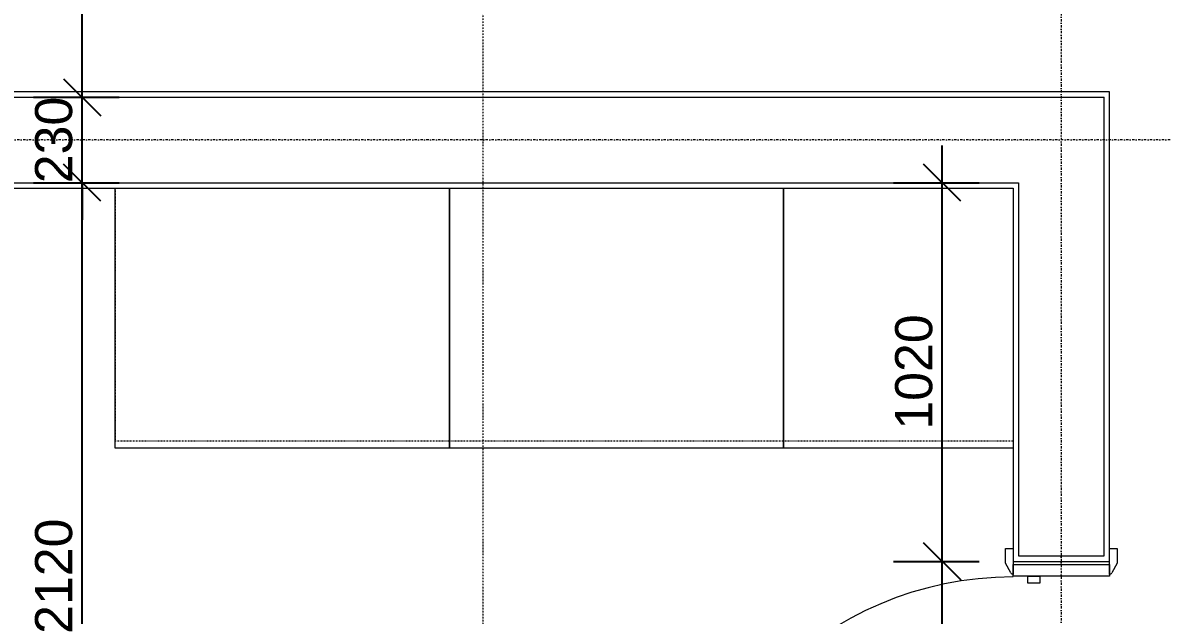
# Model space of a CAD drawing. Header units: millimetres. Extents: x -21051 to 202668, y -15646 to 13691.
# Drawn here: x 54590 to 57659, y -4788 to -3192 of the extents above; entities that cross this region are included whole.
import ezdxf

# ---------------------------------------------------------------- set-up
doc = ezdxf.new("R2010")
doc.units = ezdxf.units.MM
for name, pattern in [('Dash dot', [15.875, 6.35, -4.7625, 0, -4.7625]), ('TD_Dash', [4, 2, -2]), ('TD_Level Line', [8, 4, -2, 0, -2])]:
    doc.linetypes.add(name, pattern=pattern)
for name, color, linetype, lineweight in [('A-ANNO-DIMS', 211, 'Continuous', 9), ('A-DOOR', 31, 'Continuous', 5), ('A-DOOR-FRAM', 31, 'Continuous', 5), ('A-WALL', 113, 'Continuous', 5), ('G-ANNO-SYMB', 111, 'Continuous', 9), ('I-WALL', 2, 'Continuous', 5), ('Q-CASE', 31, 'Continuous', 5), ('Q-CASE-HDLN', 31, 'TD_Dash', 5), ('S-GRID', 1, 'Continuous', 9)]:
    doc.layers.add(name, color=color, linetype=linetype, lineweight=lineweight)
doc.layers.get('0').off()
doc.styles.add('Arial_3', font='arial.ttf', dxfattribs={"height": 100})
doc.dimstyles.new('Arial_1_0', dxfattribs={"dimscale": 304.8, "dimtxt": 102.02594, "dimasz": 0.328084, "dimexe": 0.328084, "dimexo": 0.0625, "dimgap": 0.082021, "dimtad": 1, "dimdec": 0, "dimzin": 0, "dimdsep": 46, "dimtxsty": 'Arial_3', "dimblk1": 'OBLIQUE', "dimblk2": 'OBLIQUE', "dimsah": 1, "dimcen": 0.09, "dimdle": 0.328084, "dimazin": 0, "dimtfac": 1, "dimtdec": 4, "dimtix": 1, "dimtmove": 0, "dimatfit": 3, "dimfxl": 0.492126, "dimfxlon": 1, "dimtvp": 1, "dimtolj": 1, "dimtzin": 0, "dimarcsym": 2})
doc.dimstyles.new('Arial_1_0_2', dxfattribs={"dimscale": 304.8, "dimtxt": 102.02594, "dimasz": 0.328084, "dimexe": 0.328084, "dimexo": 0.0625, "dimgap": 0.082021, "dimtad": 1, "dimdec": 0, "dimzin": 0, "dimdsep": 46, "dimtxsty": 'Arial_3', "dimblk1": 'OBLIQUE', "dimblk2": 'OBLIQUE', "dimsah": 1, "dimcen": 0.09, "dimdle": 0.328084, "dimazin": 0, "dimtfac": 1, "dimtdec": 4, "dimtix": 1, "dimtmove": 2, "dimatfit": 3, "dimfxl": 0.492126, "dimfxlon": 1, "dimtvp": 1, "dimtolj": 1, "dimtzin": 0, "dimarcsym": 2})

# ---------------------------------------------------------------- blocks, each defined once
blk = doc.blocks.new('CAS_Casework - 1 Primary  __ Bedroom-1171553-01_First floor')
at = {"layer": 'Q-CASE'}
for p, q in [((-264.5, -100), (-264.5, 600)), ((353.9, -100), (-264.5, -100))]:
    blk.add_line(p, q, dxfattribs=at)
at = {"layer": 'Q-CASE-HDLN'}
for p, q in [((-264.5, 600), (-264.5, -80)), ((-264.5, -80), (353.9, -80))]:
    blk.add_line(p, q, dxfattribs=at)
blk = doc.blocks.new('CAS_Casework - 1 Primary  __ Bedroom-905977-01_First floor')
at = {"layer": 'Q-CASE'}
for p, q in [((-405.3, -100), (-405.3, 600)), ((494.7, 600), (494.7, -100)), ((494.7, -100), (-405.3, -100))]:
    blk.add_line(p, q, dxfattribs=at)
at = {"layer": 'Q-CASE-HDLN'}
for p, q in [((-405.3, 600), (-405.3, -80)), ((494.7, 600), (494.7, -80)), ((-405.3, -80), (494.7, -80))]:
    blk.add_line(p, q, dxfattribs=at)
blk = doc.blocks.new('Doors_IntSgl - 1000x2700mm-V3-01_First floor')
at = {"layer": 'A-DOOR'}
for p, q in [((-535, 150), (-495, 150)), ((-535, 130), (-535, 150)), ((-465, 130), (-500, 130)), ((-495, 150), (-469, 136)), ((500, 130), (465, 130)), ((469, 136), (495, 150)), ((495, 150), (535, 150)), ((535, 150), (535, 130)), ((-535, -150), (-535, -130)), ((-495, -150), (-535, -150)), ((-500, -130), (-465, -130)), ((-469, -136), (-495, -150)), ((420, -130), (458, -130)), ((420, -1046), (420, -130)), ((420, -130), (420, -1046)), ((458, -130), (420, -130)), ((458, -130), (458, -1046)), ((458, -1046), (458, -130)), ((465, -130), (500, -130)), ((495, -150), (469, -136)), ((535, -150), (495, -150)), ((535, -130), (535, -150)), ((458, -1046), (420, -1046)), ((420, -1046), (458, -1046))]:
    blk.add_line(p, q, dxfattribs=at)
for centre, radius, start, end in [((-473, 129), 8.06, 7.125, 60.2551), ((473, 129), 8.06, 119.7449, 172.875), ((-473, -129), 8.06, 299.7449, 352.875), ((-473, -129), 8.06, 299.7449, 352.875), ((458, -130), 916, 180, 270), ((473, -129), 8.06, 187.125, 240.2551), ((473, -129), 8.06, 187.125, 240.2551)]:
    blk.add_arc(centre, radius, start, end, dxfattribs=at)
at = {"layer": 'A-DOOR-FRAM'}
for p, q in [((-492, 130), (-460, 130)), ((-492, -130), (-492, 130)), ((-460, 130), (-460, -130)), ((460, 130), (492, 130)), ((460, -130), (460, 130)), ((492, 130), (492, -130)), ((-460, -58), (-441, -58)), ((-460, -90), (-460, -58)), ((-441, -58), (-441, -90)), ((441, -58), (460, -58)), ((441, -90), (441, -58)), ((460, -58), (460, -90)), ((-441, -90), (-460, -90)), ((460, -90), (441, -90)), ((-460, -130), (-492, -130)), ((492, -130), (460, -130))]:
    blk.add_line(p, q, dxfattribs=at)
blk = doc.blocks.new('_Oblique')
at = {"color": 0, "linetype": 'ByBlock', "lineweight": -2}
blk.add_line((-0.5, -0.5), (0.5, 0.5), dxfattribs=at)
blk = doc.blocks.new('*D1116')
at = {"layer": 'A-ANNO-DIMS', "color": 0, "lineweight": -2, "transparency": 16777216}
for p, q in [((54749.5, -5842.7), (54749.5, -3522.7)), ((54618.5, -3622.7), (54849.5, -3622.7)), ((54880.4, -5742.7), (54649.5, -5742.7))]:
    blk.add_line(p, q, dxfattribs=at)
at = {"layer": 'Defpoints', "color": 0, "transparency": 16777216}
for p in [(54599.5, -3622.7), (54749.5, -3622.7), (54899.5, -5742.7)]:
    blk.add_point(p, dxfattribs=at)
at = {"layer": 'A-ANNO-DIMS', "color": 0, "lineweight": -2, "transparency": 16777216, "xscale": 100, "yscale": 100, "zscale": 100}
for p, rotation in [((54749.5, -3622.7), 90), ((54749.5, -5742.7), 270)]:
    blk.add_blockref('_Oblique', p, dxfattribs=dict(at, rotation=rotation))
at = {"layer": 'A-ANNO-DIMS', "color": 0, "transparency": 16777216, "insert": (54673.4, -4682.7), "char_height": 100, "width": 369.177, "attachment_point": 5, "rotation": 90, "style": 'Arial_3'}
blk.add_mtext('\\A1;2120', dxfattribs=at)
blk = doc.blocks.new('*D1117')
at = {"layer": 'A-ANNO-DIMS', "color": 0, "lineweight": -2, "transparency": 16777216}
for p, q in [((54749.5, -3392.7), (54749.5, -3292.7)), ((54618.5, -3392.7), (54849.5, -3392.7)), ((54749.5, -3622.7), (54749.5, -3392.7)), ((54618.5, -3622.7), (54849.5, -3622.7)), ((54749.5, -3622.7), (54749.5, -3722.7))]:
    blk.add_line(p, q, dxfattribs=at)
at = {"layer": 'Defpoints', "color": 0, "transparency": 16777216}
for p in [(54599.5, -3392.7), (54749.5, -3392.7), (54599.5, -3622.7)]:
    blk.add_point(p, dxfattribs=at)
at = {"layer": 'A-ANNO-DIMS', "color": 0, "lineweight": -2, "transparency": 16777216, "xscale": 100, "yscale": 100, "zscale": 100}
for p, rotation in [((54749.5, -3392.7), 270), ((54749.5, -3622.7), 90)]:
    blk.add_blockref('_Oblique', p, dxfattribs=dict(at, rotation=rotation))
at = {"layer": 'A-ANNO-DIMS', "color": 0, "transparency": 16777216, "insert": (54673.4, -3507.7), "char_height": 100, "width": 276.883, "attachment_point": 5, "rotation": 90, "style": 'Arial_3'}
blk.add_mtext('\\A1;230', dxfattribs=at)
blk = doc.blocks.new('*D1118')
at = {"layer": 'A-ANNO-DIMS', "color": 0, "lineweight": -2, "transparency": 16777216}
for p, q in [((54749.5, -3492.7), (54749.5, 1477.3)), ((54618.5, 1377.3), (54849.5, 1377.3)), ((54618.5, -3392.7), (54849.5, -3392.7))]:
    blk.add_line(p, q, dxfattribs=at)
at = {"layer": 'Defpoints', "color": 0, "transparency": 16777216}
for p in [(54599.5, 1377.3), (54749.5, 1377.3), (54599.5, -3392.7)]:
    blk.add_point(p, dxfattribs=at)
at = {"layer": 'A-ANNO-DIMS', "color": 0, "lineweight": -2, "transparency": 16777216, "xscale": 100, "yscale": 100, "zscale": 100}
for p, rotation in [((54749.5, 1377.3), 90), ((54749.5, -3392.7), 270)]:
    blk.add_blockref('_Oblique', p, dxfattribs=dict(at, rotation=rotation))
at = {"layer": 'A-ANNO-DIMS', "color": 0, "transparency": 16777216, "insert": (54673.4, -1007.7), "char_height": 100, "width": 369.177, "attachment_point": 5, "rotation": 90, "style": 'Arial_3'}
blk.add_mtext('\\A1;4770', dxfattribs=at)
blk = doc.blocks.new('*D1133')
at = {"layer": 'A-ANNO-DIMS', "color": 0, "lineweight": -2, "transparency": 16777216}
for p, q in [((57066, -5742.7), (57066, -4542.7)), ((56935.1, -4642.7), (57166, -4642.7)), ((56935.1, -5642.7), (57166, -5642.7))]:
    blk.add_line(p, q, dxfattribs=at)
at = {"layer": 'Defpoints', "color": 0, "transparency": 16777216}
for p in [(56916, -4642.7), (57066, -4642.7), (56916, -5642.7)]:
    blk.add_point(p, dxfattribs=at)
at = {"layer": 'A-ANNO-DIMS', "color": 0, "lineweight": -2, "transparency": 16777216, "xscale": 100, "yscale": 100, "zscale": 100}
for p, rotation in [((57066, -4642.7), 90), ((57066, -5642.7), 270)]:
    blk.add_blockref('_Oblique', p, dxfattribs=dict(at, rotation=rotation))
at = {"layer": 'A-ANNO-DIMS', "color": 0, "transparency": 16777216, "insert": (56990, -5142.7), "char_height": 100, "width": 369.177, "attachment_point": 5, "rotation": 90, "style": 'Arial_3'}
blk.add_mtext('\\A1;1000', dxfattribs=at)
blk = doc.blocks.new('*D1134')
at = {"layer": 'A-ANNO-DIMS', "color": 0, "lineweight": -2, "transparency": 16777216}
for p, q in [((57066, -4742.7), (57066, -3522.7)), ((56935.1, -3622.7), (57166, -3622.7)), ((56935.1, -4642.7), (57166, -4642.7))]:
    blk.add_line(p, q, dxfattribs=at)
at = {"layer": 'Defpoints', "color": 0, "transparency": 16777216}
for p in [(56916, -3622.7), (57066, -3622.7), (56916, -4642.7)]:
    blk.add_point(p, dxfattribs=at)
at = {"layer": 'A-ANNO-DIMS', "color": 0, "lineweight": -2, "transparency": 16777216, "xscale": 100, "yscale": 100, "zscale": 100}
for p, rotation in [((57066, -3622.7), 90), ((57066, -4642.7), 270)]:
    blk.add_blockref('_Oblique', p, dxfattribs=dict(at, rotation=rotation))
at = {"layer": 'A-ANNO-DIMS', "color": 0, "transparency": 16777216, "insert": (56990, -4132.7), "char_height": 100, "width": 369.177, "attachment_point": 5, "rotation": 90, "style": 'Arial_3'}
blk.add_mtext('\\A1;1020', dxfattribs=at)

msp = doc.modelspace()

# ---------------------------------------------------------------- linework, layer by layer
at = {"layer": 'A-WALL', "lineweight": 18}
for p, q in [((52702, -3392.7), (57502, -3392.7)), ((57502, -4627.7), (57502, -3392.7)), ((51502, -3622.7), (57272, -3622.7)), ((57272, -3622.7), (57272, -4627.7)), ((57272, -4627.7), (57502, -4627.7))]:
    msp.add_line(p, q, dxfattribs=at)
at = {"layer": 'G-ANNO-SYMB', "linetype": 'TD_Level Line', "lineweight": 18}
msp.add_line((55829.1, 11796.5), (55829.1, -14198.9), dxfattribs=at)
at = {"layer": 'I-WALL', "lineweight": 18}
for p, q in [((57517, -3377.7), (52717, -3377.7)), ((57517, -4642.7), (57517, -3377.7)), ((51517, -3637.7), (57257, -3637.7)), ((57257, -3637.7), (57257, -4642.7)), ((57257, -4642.7), (57517, -4642.7))]:
    msp.add_line(p, q, dxfattribs=at)
at = {"layer": 'S-GRID', "linetype": 'Dash dot', "lineweight": 18}
for p, q in [((57387, 9294.4), (57387, -11707.8)), ((71865.6, -3507.7), (47999.8, -3507.7))]:
    msp.add_line(p, q, dxfattribs=at)

# ---------------------------------------------------------------- block references
at = {"layer": 'A-DOOR', "rotation": 270.0000000000001}
msp.add_blockref('Doors_IntSgl - 1000x2700mm-V3-01_First floor', (57387, -5142.7), dxfattribs=at)
at = {"layer": 'Q-CASE'}
for name, p in [('CAS_Casework - 1 Primary  __ Bedroom-905977-01_First floor', (55244, -4237.7)), ('CAS_Casework - 1 Primary  __ Bedroom-905977-01_First floor', (56144, -4237.7)), ('CAS_Casework - 1 Primary  __ Bedroom-1171553-01_First floor', (56903.1, -4237.7))]:
    msp.add_blockref(name, p, dxfattribs=at)

# ---------------------------------------------------------------- dimensions: what is measured, and where the dimension line sits
at = {"layer": 'A-ANNO-DIMS'}
for base, p1, p2, dimstyle, override, picture, middle in [((54749.5, 1377.3), (54599.5, -3392.7), (54599.5, 1377.3), 'Arial_1_0', {"dimpost": '<>', "dimfxl": 4770}, '*D1118', (54673.4, -1007.7)), ((54749.5, -3392.7), (54599.5, -3622.7), (54599.5, -3392.7), 'Arial_1_0', {"dimpost": '<>', "dimfxl": 230}, '*D1117', (54673.4, -3507.7)), ((54749.5, -3622.7), (54899.5, -5742.7), (54599.5, -3622.7), 'Arial_1_0', {"dimpost": '<>', "dimfxl": 2141.121202}, '*D1116', (54673.4, -4682.7)), ((57066, -3622.7), (56916, -4642.7), (56916, -3622.7), 'Arial_1_0_2', {"dimpost": '<>', "dimfxl": 1020}, '*D1134', (56990, -4132.7)), ((57066, -4642.7), (56916, -5642.7), (56916, -4642.7), 'Arial_1_0', {"dimpost": '<>', "dimfxl": 1000}, '*D1133', (56990, -5142.7))]:
    dim = msp.add_linear_dim(base=base, p1=p1, p2=p2, angle=90, dimstyle=dimstyle, override=override, dxfattribs=at)
    dim.commit()
    dim.dimension.update_dxf_attribs({"geometry": picture, "text_midpoint": middle})

doc.saveas('drawing.dxf')
